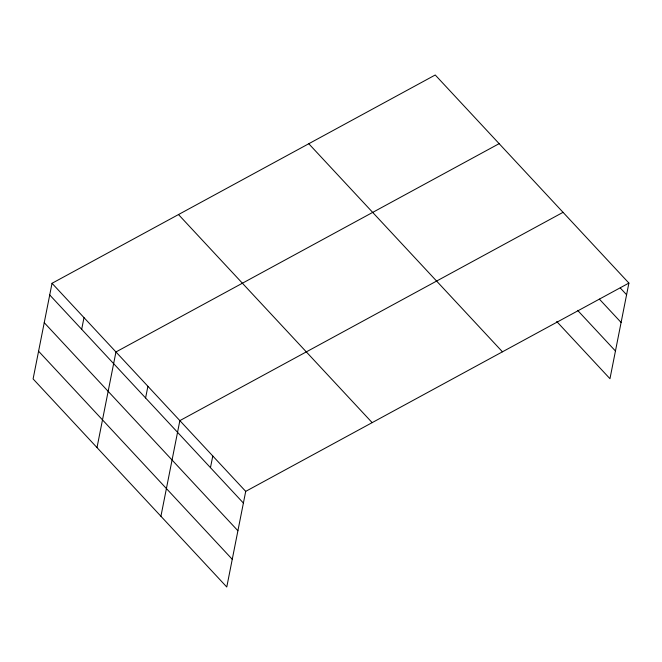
<?xml version="1.0" encoding="UTF-8"?>
<svg xmlns="http://www.w3.org/2000/svg" width="662" height="662" viewBox="0 0 662 662"><rect width="100%" height="100%" fill="white"/><g stroke="black" fill="none" stroke-linecap="round" stroke-linejoin="round"><path stroke-width="0.99" d="M52.033 283.295L33.1 378.921L226.768 587.004L245.71 491.369L628.9 283.079L435.232 74.996L52.033 283.295L245.71 491.369M81.683 329.304L83.991 317.628M97.008 447.586L115.949 351.961L499.14 143.662M145.59 397.97L147.899 386.294M160.924 516.252L179.857 420.627L563.056 212.328M210.466 467.67L212.783 456.002M628.9 283.079L609.967 378.705L556.725 321.509M620.286 287.978L626.591 294.755M599.383 299.125L621.105 322.46M577.62 310.362L615.453 351.001M308.773 143.737L502.45 351.812M178.492 214.554L372.16 422.637M49.724 294.971L243.393 503.046M44.238 322.675L237.906 530.75M38.586 351.216L232.254 559.299"/></g></svg>
